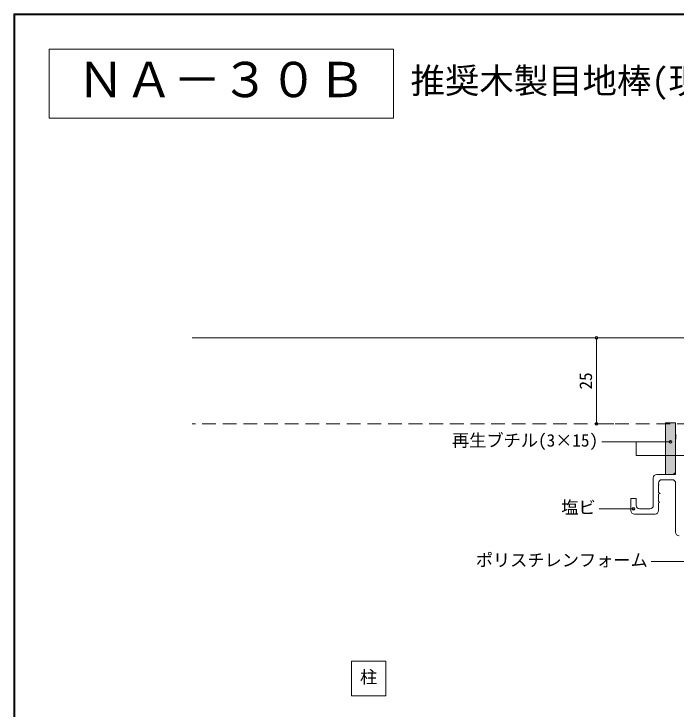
# Model space of a CAD drawing. Units: millimetres at full size, sheet at 1:2; details may follow other scales. Extents: x -891 to 891, y -194 to 194.
# Drawn here: x 330.3 to 522.7, y -7.9 to 194.2 of the extents above; entities that cross this region are included whole.
import ezdxf
from ezdxf.enums import TextEntityAlignment as Align

# ---------------------------------------------------------------- set-up
doc = ezdxf.new("R2010")
doc.units = ezdxf.units.MM
doc.header["$LTSCALE"] = 2
doc.header["$PDMODE"] = 32
doc.header["$PDSIZE"] = 0.8
doc.linetypes.add('DASHED2', pattern=[3, 2, -1])
doc.layers.add('0-0_', color=7, linetype='Continuous', lineweight=9)
doc.layers.add('1-0_', color=5, linetype='Continuous', lineweight=9)
doc.styles.add('ＭＳ ゴシック', font='')
doc.styles.get('ＭＳ ゴシック').set_extended_font_data('MS Gothic')

msp = doc.modelspace()

# ---------------------------------------------------------------- linework, layer by layer
at = {"layer": '0-0_'}
for p, q in [((330.56, 193.9), (890.56, 193.9)), ((330.56, -193.9), (330.56, 193.9))]:
    msp.add_line(p, q, dxfattribs=at)
msp.add_lwpolyline([(890.84, 194.18), (330.28, 194.18), (330.28, -194.18)], dxfattribs=at)
msp.add_lwpolyline([(340.56, 183.9), (340.56, 163.9), (440.56, 163.9), (440.56, 183.9)], close=True, dxfattribs=at)
at = {"layer": '1-0_', "color": 7}
for p, q in [((499.61, 100), (504.61, 100)), ((499.61, 75), (499.61, 100)), ((499.61, 75), (504.61, 75)), ((501.11, 69.801), (521.11, 69.801)), ((511.11, 65.801), (511.11, 69.801)), ((522.61, 70.258), (522.61, 61.301)), ((511.11, 65.801), (559.91, 65.801)), ((516.11, 59.301), (516.11, 51.301)), ((521.61, 60.301), (517.11, 60.301)), ((521.61, 58.801), (518.61, 58.801)), ((517.61, 57.801), (517.61, 57.401)), ((517.61, 57.401), (517.81, 57.301)), ((517.81, 57.301), (517.61, 57.201)), ((517.61, 57.201), (517.61, 55.051)), ((522.61, 57.801), (522.61, 43.501)), ((517.61, 55.051), (518.11, 54.801)), ((518.11, 54.801), (517.61, 54.551)), ((509.61, 49.801), (509.61, 53.301)), ((511.11, 53.301), (509.61, 53.301)), ((511.11, 51.301), (511.11, 53.301)), ((517.61, 54.551), (517.61, 52.501)), ((517.61, 52.501), (518.01, 52.301)), ((518.01, 52.301), (517.61, 52.101)), ((517.61, 52.101), (517.61, 49.801)), ((500.36, 50.301), (510.36, 50.301)), ((516.61, 48.801), (510.61, 48.801)), ((515.11, 50.301), (512.11, 50.301)), ((515.51, 35), (535.51, 35))]:
    msp.add_line(p, q, dxfattribs=at)
at = {"layer": '1-0_', "color": 7, "linetype": 'DASHED2'}
msp.add_line((839.01, 75), (382.11, 75), dxfattribs=at)
at = {"layer": '1-0_', "color": 7}
msp.add_lwpolyline([(528.01, 75), (525.51, 100), (382.11, 100)], dxfattribs=at)
at = {"layer": '1-0_', "color": 2}
msp.add_lwpolyline([(519.61, 75.301), (522.61, 75.301), (522.61, 60.301), (519.61, 60.301)], close=True, dxfattribs=at)
at = {"layer": '1-0_', "color": 7}
msp.add_lwpolyline([(428.36, -4), (438.36, -4), (438.36, 6), (428.36, 6)], close=True, dxfattribs=at)
for centre, radius, start, end in [((532.61, 70.258), 10, 170.87379, 180), ((521.61, 61.301), 1, 270, 360), ((517.11, 59.301), 1, 90, 180), ((518.61, 57.801), 1, 90, 180), ((521.61, 57.801), 1, 360, 90), ((512.11, 51.301), 1, 180, 270), ((515.11, 51.301), 1, 270, 360), ((510.61, 49.801), 1, 180, 270), ((516.61, 49.801), 1, 270, 360), ((523.61, 43.501), 1, 180, 270)]:
    msp.add_arc(centre, radius, start, end, dxfattribs=at)
for p in [(499.61, 100), (499.61, 75)]:
    msp.add_point(p, dxfattribs=at)
at = {"layer": '1-0_', "color": 2}
for p in [(521.11, 69.801), (510.36, 50.301)]:
    msp.add_point(p, dxfattribs=at)
at = {"layer": '1-0_', "color": 8}
msp.add_solid([(522.61, 75.301), (519.61, 75.301), (522.61, 60.301), (519.61, 60.301)], dxfattribs=at)

# ---------------------------------------------------------------- texts
at = {"layer": '0-0_', "style": 'ＭＳ ゴシック'}
for s, height, p in [('ＮＡ－３０Ｂ', 10.26, (348.56, 166.9)), ('推奨木製目地棒(現場調達)：30×25×25', 7.331, (445.56, 168.9))]:
    msp.add_text(s, height=height, dxfattribs=at).set_placement(p, align=Align.BOTTOM_LEFT)
at = {"layer": '1-0_', "color": 7, "style": 'ＭＳ ゴシック'}
msp.add_text('25', height=3.666, rotation=90, dxfattribs=at).set_placement((499.41, 85), align=Align.BOTTOM_LEFT)
for s, p in [('再生ブチル(3×15)', (457.61, 67.301)), ('塩ビ', (489.36, 47.801)), ('ポリスチレンフォーム', (464.51, 32.5)), ('柱', (430.86, -1.5))]:
    msp.add_text(s, height=3.666, dxfattribs=at).set_placement(p, align=Align.BOTTOM_LEFT)

doc.saveas('drawing.dxf')
